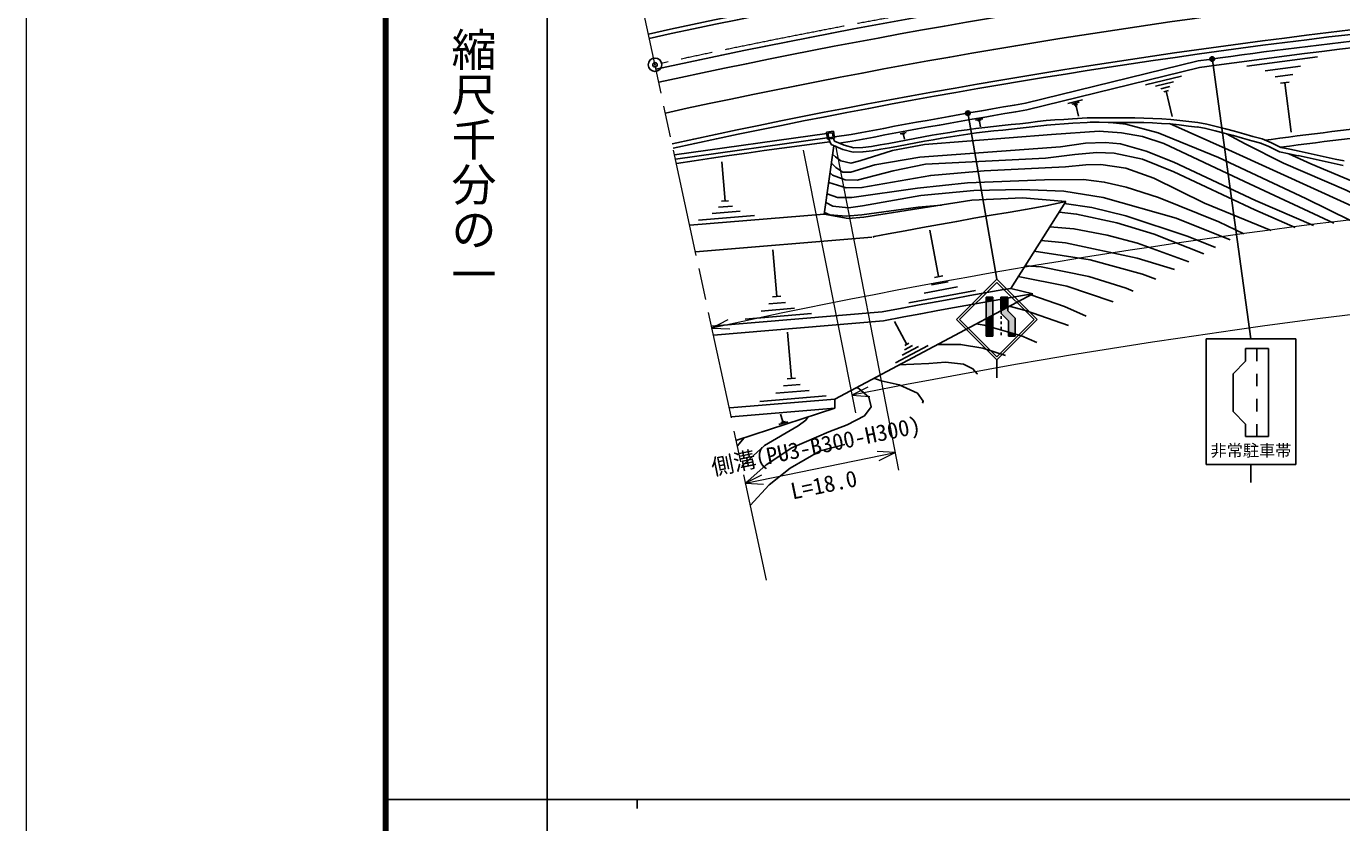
# Model space of a CAD drawing. Units: millimetres, scale not verified. Extents: x 0 to 700000, y -47500 to 447500.
# Drawn here: x 0 to 146460, y 202409 to 291088 of the extents above; entities that cross this region are included whole.
import ezdxf
from ezdxf.enums import TextEntityAlignment as Align

# ---------------------------------------------------------------- set-up
doc = ezdxf.new("R2010")
doc.units = ezdxf.units.MM
doc.header["$LTSCALE"] = 1000
doc.header["$PDMODE"] = 32
doc.header["$PDSIZE"] = 500
doc.linetypes.add('CHAIN', pattern=[18.5, 12, -1.5, 3.5, -1.5])
doc.layers.add('作業レイヤ1', color=7, linetype='Continuous', lineweight=13)
doc.layers.add('作業ﾚｲﾔ1', color=7, linetype='Continuous', lineweight=25)
doc.styles.add('@ＭＳ ゴシック', font='')
doc.styles.add('ＭＳ ゴシック', font='')
doc.styles.get('@ＭＳ ゴシック').set_extended_font_data('@MS Gothic')
doc.styles.get('ＭＳ ゴシック').set_extended_font_data('MS Gothic')

msp = doc.modelspace()

# ---------------------------------------------------------------- hatches: boundary and pattern name
at = {"layer": '作業ﾚｲﾔ1'}
for points in [[(107135, 260451), (107609, 260534), (107608, 260932), (106858, 260932), (106859, 260402)], [(109024, 260782), (109275, 260825), (109275, 260933), (108525, 260933), (108525, 260694)], [(109275, 259823), (109275, 260825), (109024, 260782), (108525, 260694), (108525, 259611), (108526, 259424)], [(107609, 258937), (107609, 260534), (107135, 260451), (106859, 260402), (106859, 258539)], [(109359, 258278), (109359, 257047), (110109, 256833), (110109, 258589), (109276, 259422), (109275, 259823), (108526, 259424), (108526, 259411), (108526, 259111)], [(107609, 257545), (107609, 258937), (106859, 258539), (106859, 257759)], [(107610, 256569), (107609, 257545), (106859, 257759), (106860, 256569)], [(110110, 256570), (110109, 256833), (109359, 257047), (109360, 256569)]]:
    msp.add_hatch(color=256, dxfattribs=at).paths.add_polyline_path(points)

# ---------------------------------------------------------------- linework, layer by layer
at = {"layer": '作業レイヤ1'}
msp.add_lwpolyline([(0, -47500), (700000, -47500), (700000, 447500), (0, 447500)], close=True, dxfattribs=at)
at = {"layer": '作業ﾚｲﾔ1', "lineweight": 140}
msp.add_line((40000, 380000), (40000, 20000), dxfattribs=at)
at = {"layer": '作業ﾚｲﾔ1'}
for p, q in [((58000, 370000), (58000, 20000)), ((111243, 282511), (130471, 287231)), ((132059, 287302), (136356, 256303)), ((135888, 286665), (143754, 287671)), ((111394, 281776), (130612, 286494)), ((137955, 286130), (141888, 286633)), ((139039, 285469), (141006, 285720)), ((124617, 284579), (128619, 285551)), ((125714, 284422), (127716, 284908)), ((126312, 284143), (127312, 284386)), ((139631, 284745), (140615, 284871)), ((140123, 284808), (140827, 279302)), ((115967, 282493), (117585, 282886)), ((126659, 283804), (127159, 283925)), ((126909, 283865), (127589, 281063)), ((104863, 281272), (108068, 262933)), ((116411, 282429), (117220, 282626)), ((116652, 282316), (117057, 282415)), ((116793, 282179), (116995, 282228)), ((116894, 282204), (117169, 281071)), ((105668, 280649), (106509, 280798)), ((105730, 279716), (106709, 279822)), ((105893, 280602), (106313, 280676)), ((106013, 280536), (106223, 280573)), ((106080, 280461), (106185, 280480)), ((106133, 280471), (106237, 279882)), ((106709, 279822), (107688, 279928)), ((107688, 279928), (108666, 280034)), ((108666, 280034), (109645, 280139)), ((109645, 280139), (110624, 280245)), ((109698, 279642), (110677, 279747)), ((110624, 280245), (111602, 280349)), ((110677, 279747), (111655, 279852)), ((111602, 280349), (112577, 280472)), ((111664, 279853), (112640, 279976)), ((112577, 280472), (113553, 280592)), ((112638, 279976), (113614, 280096)), ((113553, 280592), (114536, 280666)), ((113590, 280094), (114573, 280167)), ((114536, 280666), (115520, 280729)), ((114568, 280167), (115553, 280230)), ((115520, 280729), (116505, 280793)), ((115553, 280230), (116537, 280294)), ((116505, 280793), (118106, 280888)), ((116537, 280294), (118133, 280388)), ((118106, 280888), (118475, 280906)), ((118133, 280388), (118499, 280407)), ((118471, 280406), (119466, 280399)), ((118475, 280906), (119469, 280899)), ((119466, 280399), (120460, 280393)), ((119469, 280899), (120463, 280893)), ((120462, 280393), (121455, 280391)), ((120463, 280893), (121456, 280891)), ((121456, 280891), (122448, 280891)), ((121456, 280391), (122448, 280391)), ((122448, 280891), (123440, 280892)), ((122449, 280391), (123441, 280392)), ((123430, 280393), (124425, 280374)), ((123440, 280892), (124434, 280873)), ((124409, 280374), (125407, 280322)), ((124434, 280873), (125433, 280822)), ((125411, 280322), (126408, 280278)), ((125433, 280822), (126430, 280777)), ((126406, 280278), (127404, 280230)), ((126430, 280777), (127428, 280729)), ((127363, 280233), (128372, 280102)), ((127428, 280729), (128437, 280597)), ((128378, 280101), (129384, 279981)), ((128437, 280597), (129443, 280478)), ((129389, 279981), (130393, 279872)), ((129443, 280478), (130447, 280369)), ((130357, 279877), (131372, 279691)), ((130447, 280369), (131462, 280183)), ((131462, 280183), (132486, 279919)), ((132486, 279919), (133509, 279662)), ((72181, 276792), (89119, 279161)), ((72272, 276300), (89184, 278665)), ((89100, 279306), (89894, 279410)), ((89100, 279306), (89204, 278513)), ((89204, 278513), (89998, 278617)), ((89269, 279177), (89764, 279242)), ((89269, 279177), (89334, 278681)), ((89334, 278681), (89829, 278746)), ((89611, 277911), (89344, 278531)), ((89764, 279242), (89829, 278746)), ((89989, 278296), (89859, 278598)), ((89894, 279410), (89998, 278617)), ((89977, 278776), (91839, 279036)), ((89989, 278296), (91078, 277851)), ((90493, 278091), (91962, 278296)), ((97013, 278219), (97978, 278403)), ((97294, 279123), (97975, 279262)), ((97478, 279090), (97819, 279159)), ((97577, 279039), (97748, 279074)), ((97634, 278980), (97719, 278997)), ((97676, 278988), (97774, 278511)), ((97978, 278403), (98943, 278590)), ((98943, 278590), (99908, 278776)), ((99038, 278099), (100003, 278285)), ((99908, 278776), (100876, 278948)), ((99996, 278284), (100963, 278456)), ((100876, 278948), (101845, 279114)), ((100960, 278455), (101929, 278621)), ((101845, 279114), (102814, 279277)), ((101928, 278621), (102897, 278784)), ((102814, 279277), (103784, 279434)), ((102894, 278784), (103864, 278941)), ((103784, 279434), (104757, 279578)), ((103857, 278940), (104830, 279084)), ((104757, 279578), (105730, 279716)), ((104827, 279083), (105800, 279221)), ((105784, 279219), (106763, 279325)), ((106763, 279325), (107742, 279431)), ((107742, 279431), (108720, 279537)), ((108720, 279537), (109699, 279642)), ((131337, 279699), (132361, 279435)), ((132364, 279434), (133387, 279177)), ((133384, 279177), (134407, 278914)), ((133509, 279662), (134531, 279399)), ((134399, 278916), (135423, 278636)), ((134531, 279399), (135555, 279118)), ((135419, 278637), (136443, 278347)), ((135555, 279118), (136579, 278828)), ((136447, 278346), (137469, 278066)), ((136579, 278828), (137601, 278548)), ((137601, 278548), (138642, 278109)), ((89917, 277786), (88839, 270182)), ((89611, 277911), (90919, 277376)), ((90919, 277376), (92074, 277073)), ((91078, 277851), (92133, 277574)), ((92074, 277073), (93141, 277099)), ((92133, 277574), (93129, 277599)), ((93129, 277599), (94106, 277722)), ((93191, 277103), (94169, 277226)), ((94106, 277722), (95075, 277886)), ((94189, 277229), (95159, 277393)), ((95075, 277886), (96044, 278052)), ((95160, 277393), (96128, 277559)), ((96044, 278052), (97013, 278219)), ((96129, 277559), (97098, 277727)), ((97106, 277728), (98072, 277912)), ((98073, 277912), (99038, 278099)), ((137406, 278088), (138448, 277649)), ((138424, 277659), (139528, 277125)), ((138642, 278109), (139691, 277602)), ((139528, 277125), (140597, 276900)), ((139691, 277602), (140700, 277389)), ((140595, 276900), (141604, 276683)), ((140700, 277389), (141709, 277172)), ((141709, 277172), (142718, 276953)), ((142718, 276953), (143726, 276731)), ((77809, 271633), (77440, 276014)), ((141603, 276684), (142611, 276464)), ((142610, 276464), (143618, 276242)), ((143618, 276242), (144625, 276021)), ((143726, 276731), (144732, 276509)), ((144631, 276020), (145636, 275812)), ((144732, 276509), (145737, 276302)), ((145637, 275812), (146640, 275607)), ((145737, 276302), (146740, 276097)), ((78644, 271073), (77079, 270941)), ((78200, 271666), (77418, 271600)), ((105283, 271719), (93245, 269826)), ((110918, 271998), (105283, 271719)), ((115737, 271593), (109611, 261898)), ((115737, 271593), (110918, 271998)), ((88839, 270182), (73896, 268927)), ((81097, 270019), (74838, 269492)), ((79479, 270513), (76350, 270249)), ((88839, 270182), (91524, 269680)), ((91524, 269680), (93245, 269826)), ((101571, 263213), (100620, 268401)), ((94152, 267617), (74507, 265967)), ((83548, 261012), (83115, 266189)), ((102633, 262642), (100780, 262302)), ((102034, 263298), (101107, 263128)), ((103567, 258433), (108067, 262933)), ((103921, 258433), (108067, 262579)), ((112567, 258433), (108067, 262933)), ((112214, 258433), (108067, 262579)), ((84010, 261051), (83086, 260974)), ((90009, 249585), (112062, 261303)), ((105684, 261668), (98272, 260311)), ((103695, 262070), (99989, 261391)), ((106858, 260932), (106860, 256569)), ((107608, 260932), (106858, 260932)), ((107608, 260932), (107610, 256569)), ((109275, 260933), (108525, 260933)), ((108525, 260933), (108525, 259611)), ((109275, 260933), (109276, 259422)), ((109611, 261898), (112062, 261303)), ((95294, 259284), (76298, 257688)), ((85521, 259688), (81823, 259379)), ((84534, 260350), (82686, 260195)), ((108525, 259611), (108526, 259411)), ((108526, 259411), (108526, 259111)), ((110109, 258589), (109276, 259422)), ((95430, 258291), (76511, 256703)), ((87431, 259103), (80036, 258484)), ((98027, 255666), (96673, 258215)), ((103568, 258433), (108067, 253933)), ((103921, 258433), (108067, 254286)), ((108067, 253933), (112567, 258433)), ((108067, 254286), (112214, 258433)), ((109359, 258278), (108526, 259111)), ((108526, 258811), (108526, 258511)), ((108526, 258211), (108526, 257911)), ((109359, 258278), (109360, 256569)), ((110109, 258589), (110110, 256570)), ((85183, 251854), (84749, 257026)), ((107610, 256569), (106860, 256569)), ((108526, 257611), (108526, 257311)), ((108526, 257011), (108526, 256711)), ((110110, 256570), (109360, 256569)), ((100428, 255541), (96787, 253606)), ((99324, 255422), (97504, 254454)), ((98676, 255544), (97765, 255060)), ((98255, 255787), (97800, 255545)), ((131356, 242303), (131356, 256303)), ((131356, 256303), (141356, 256303)), ((135765, 253803), (135765, 255203)), ((135765, 255203), (138320, 255203)), ((137011, 253803), (137011, 255203)), ((138320, 245403), (138320, 255203)), ((141356, 242303), (141356, 256303)), ((108068, 253933), (108068, 251933)), ((135765, 253803), (134392, 252403)), ((134392, 248203), (134392, 252403)), ((137011, 251003), (137011, 252403)), ((87154, 250532), (83460, 250222)), ((86169, 251193), (84322, 251038)), ((85645, 251893), (84722, 251816)), ((90009, 249585), (78328, 248604)), ((89063, 249948), (81676, 249328)), ((90022, 248583), (90009, 249585)), ((137011, 248203), (137011, 249603)), ((90022, 248583), (78477, 247613)), ((79116, 244989), (90022, 248583)), ((84200, 247192), (83971, 247884)), ((134392, 248203), (135765, 246803)), ((84793, 247060), (83805, 246732)), ((84513, 247077), (84019, 246913)), ((84357, 247134), (84110, 247053)), ((84262, 247213), (84139, 247172)), ((135765, 245403), (135765, 246803)), ((137011, 245403), (137011, 246803)), ((79116, 244989), (79054, 244946)), ((79179, 244368), (79887, 245243)), ((135765, 245403), (138320, 245403)), ((131356, 242303), (141356, 242303)), ((136356, 242303), (136356, 240303)), ((40000, 205000), (579000, 205000)), ((68000, 205000), (68000, 204000))]:
    msp.add_line(p, q, dxfattribs=at)
at = {"layer": '作業ﾚｲﾔ1', "linetype": 'CHAIN', "lineweight": 13}
msp.add_line((82415, 229406), (59528, 335227), dxfattribs=at)
at = {"layer": '作業ﾚｲﾔ1', "lineweight": 13}
for p, q in [((86481, 277279), (92311, 248050)), ((90085, 277821), (97120, 241678)), ((78119, 258402), (76342, 257485)), ((76342, 257485), (78340, 257391)), ((93713, 250897), (91920, 250011)), ((91920, 250011), (93916, 249882)), ((80079, 240204), (96738, 243641)), ((96738, 243641), (94742, 243758)), ((94951, 242744), (96738, 243641)), ((81867, 241101), (80079, 240204)), ((80079, 240204), (82076, 240087))]:
    msp.add_line(p, q, dxfattribs=at)
at = {"layer": '作業ﾚｲﾔ1'}
for points in [[(130612, 286494), (132529, 286761), (134483, 287028), (136438, 287291), (138393, 287548), (140350, 287801), (142307, 288049), (144264, 288292), (146222, 288530), (148181, 288763), (150125, 288989)], [(147505, 269409), (142462, 271909), (132759, 276472), (126034, 279242), (122434, 280197), (120681, 280393)], [(127274, 280247), (133855, 277323), (143817, 272797), (148840, 270516), (150307, 269741)], [(137930, 278410), (138591, 278497), (139558, 278624), (140525, 278749), (141492, 278874), (142459, 278997), (143426, 279119), (144394, 279239), (145361, 279359), (146329, 279477), (147297, 279594), (148265, 279710), (149233, 279825), (150202, 279938), (151156, 280049)], [(89782, 276832), (90080, 276565), (90681, 276124), (91804, 275852), (92803, 276090), (96437, 277267), (100010, 277914), (114132, 279053), (119464, 279411), (121928, 279242), (124295, 278801), (126653, 278043), (135637, 273806), (145597, 269183)], [(133637, 279112), (135705, 278000), (139985, 275830), (146953, 272830), (152290, 270214)], [(139641, 277626), (139687, 277632), (140653, 277758), (141618, 277882), (142584, 278005), (143551, 278127), (144517, 278247), (145483, 278366), (146450, 278484), (147416, 278601), (148383, 278717), (149350, 278832), (150317, 278945), (151270, 279055)], [(72378, 275811), (72394, 275815), (74347, 276110), (76301, 276401), (78255, 276687), (80210, 276967), (82165, 277243), (84121, 277514), (86076, 277780), (88033, 278041), (89474, 278229)], [(89490, 274774), (89775, 274529), (91187, 273977), (92500, 273946), (96528, 274995), (100137, 275724), (113491, 276389), (116743, 276812), (119183, 277043), (121135, 276955), (124275, 276293), (127786, 274879), (136794, 270651), (141285, 268672)], [(143339, 268915), (136852, 271699), (127762, 275962), (124673, 277177), (121813, 277993), (120106, 278153), (117952, 278063), (115163, 277678), (99483, 276499), (94477, 275671), (91790, 274862), (90901, 274860), (90140, 275359), (89643, 275851)], [(152107, 271793), (150441, 272664), (143033, 275774), (140590, 276901)], [(89339, 273705), (91268, 273094), (93031, 273135), (100706, 274478), (106665, 274979), (115719, 275442), (117953, 275673), (119648, 275714), (122425, 275275), (125535, 274177), (131171, 271392), (138600, 268354)], [(89160, 272444), (90321, 272043), (91907, 272013), (99217, 273072), (104801, 273654), (113351, 274010), (117726, 274024), (120031, 273736), (122450, 273167), (126053, 272036), (132764, 269301), (135559, 267994)], [(89022, 271473), (89819, 271076), (91550, 270858), (93101, 271086), (99611, 272260), (105487, 272797), (110782, 272907), (115511, 272721), (119891, 272040), (128013, 269710), (134055, 267328)], [(101905, 271188), (99319, 270941), (93024, 270085), (91303, 269939), (89455, 270110), (88862, 270344)], [(94251, 267626), (94404, 267665), (95955, 267961), (97862, 268320), (99771, 268674), (101680, 269023), (103590, 269368), (105501, 269708), (107413, 270043), (109325, 270373), (111239, 270698), (113509, 271079), (115737, 271593)], [(132394, 266446), (129382, 267665), (122431, 269975), (118635, 270906), (115577, 271340)], [(114984, 270402), (116946, 270171), (121439, 269207), (125572, 267948), (131101, 265758)], [(113954, 268771), (116640, 268544), (120351, 267826), (123713, 266953), (129441, 264876)], [(112981, 267232), (115691, 266987), (123705, 265269), (127833, 264022)], [(112223, 266032), (118443, 265076), (124281, 263493), (125767, 262924)], [(111211, 264430), (113008, 264294), (118301, 263215), (122448, 261921), (123253, 261588)], [(110447, 263221), (115850, 262159), (120914, 260456), (121027, 260405)], [(95294, 259284), (97519, 259708), (99405, 260063), (101293, 260413), (103181, 260759), (105071, 261100), (106961, 261436), (108852, 261767), (109611, 261898)], [(95430, 258291), (97705, 258725), (99589, 259080), (101474, 259430), (103360, 259775), (105247, 260115), (107135, 260451), (109024, 260782), (110913, 261108), (112062, 261303)], [(111839, 261185), (115604, 259874), (118024, 258809)], [(109448, 259915), (111257, 259449), (116038, 257755)], [(105757, 257953), (106640, 257821), (110813, 256633), (112528, 255889)], [(101447, 255663), (104018, 255658), (106512, 255242), (109034, 254447)], [(97148, 253379), (100493, 253528), (102341, 253698), (104349, 253469), (105394, 252947), (105877, 252390), (105880, 252357)], [(92454, 250884), (92701, 250772), (93821, 249788), (94058, 248722), (93309, 247724), (91395, 246693), (89369, 245945), (85223, 244166), (82365, 242249), (80353, 240441), (80094, 240134)], [(94349, 251891), (95173, 251604), (97199, 251162), (99219, 250255), (99868, 249355), (99769, 249109)], [(79667, 242111), (82189, 244392), (85959, 246594), (86793, 247244), (87039, 247600)], [(91126, 244517), (88377, 243811), (85036, 241904), (82715, 240013), (80611, 237744)]]:
    msp.add_lwpolyline(points, dxfattribs=at)
for centre, radius in [((70000, 286807), 750), ((132038, 287450), 150), ((132038, 287450), 120), ((132038, 287450), 90), ((132038, 287450), 60), ((132038, 287450), 30), ((104838, 281420), 150), ((104838, 281420), 120), ((104838, 281420), 90), ((104838, 281420), 60), ((104838, 281420), 30)]:
    msp.add_circle(centre, radius, dxfattribs=at)
for radius, start, end in [(803500, 96.57396, 102.30172), (803000, 96.57396, 102.30178), (799500, 96.57396, 102.3022), (798000, 96.57396, 102.30239), (794500, 96.57396, 102.30282), (791000, 96.57396, 102.30326), (790500, 96.57396, 102.30332), (789750, 96.57392, 98.0052), (788000, 99.43759, 100.87091), (787250, 99.43552, 100.87229), (760900, 102.30238, 102.30718), (759900, 102.30238, 102.30732)]:
    msp.add_arc((240453, -494823), radius, start, end, dxfattribs=at)
at = {"layer": '作業ﾚｲﾔ1', "linetype": 'CHAIN', "lineweight": 13}
for start, end in [(99.43903, 100.87142), (100.87142, 102.2501)]:
    msp.add_arc((240476, -494818), 800000, start, end, dxfattribs=at)
at = {"layer": '作業ﾚｲﾔ1', "lineweight": 13}
for radius, start, end in [(770000, 89.78145, 102.3077), (759500, 86.36585, 101.2796)]:
    msp.add_arc((240476, -494818), radius, start, end, dxfattribs=at)
at = {"layer": '作業ﾚｲﾔ1'}
for p in [(132038, 287450), (70000, 286807), (104838, 281420)]:
    msp.add_point(p, dxfattribs=at)

# ---------------------------------------------------------------- texts
at = {"layer": '作業ﾚｲﾔ1', "style": '@ＭＳ ゴシック'}
msp.add_text('縮尺千分の一', height=3666, rotation=270, dxfattribs=at).set_placement((49777, 261030), align=Align.MIDDLE_RIGHT)
at = {"layer": '作業ﾚｲﾔ1', "style": 'ＭＳ ゴシック'}
msp.add_text('側溝(PU3-B300-H300)', height=1833, rotation=11.659, dxfattribs=at).set_placement((88207, 242902), align=Align.BOTTOM_CENTER)
msp.add_text('非常駐車帯', height=1320, dxfattribs=at).set_placement((136356, 243853), align=Align.MIDDLE_CENTER)
at = {"layer": '作業ﾚｲﾔ1', "style": '@ＭＳ ゴシック'}
msp.add_text('L=18.0', height=1833, rotation=11.659, dxfattribs=at).set_placement((88611, 240943), align=Align.TOP_CENTER)

doc.saveas('drawing.dxf')
